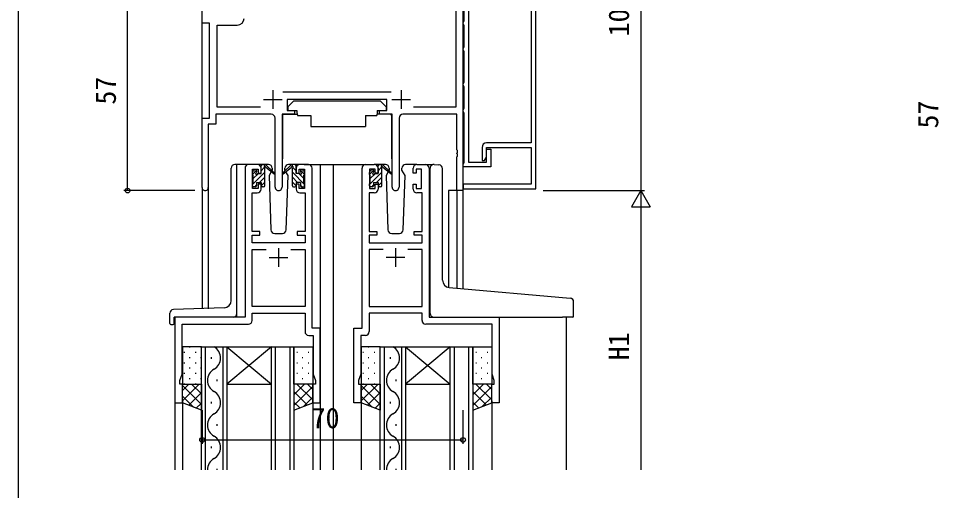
# Model space of a CAD drawing. Units: millimetres, scale not verified. Extents: x -793 to 793, y -564 to 564.
# Drawn here: x -787.8 to -540.8, y 208.6 to 335.5 of the extents above; entities that cross this region are included whole.
import ezdxf
from ezdxf.enums import TextEntityAlignment as Align

# ---------------------------------------------------------------- set-up
doc = ezdxf.new("R2010")
doc.units = ezdxf.units.MM
doc.header["$LTSCALE"] = 4
for name, color, linetype in [('0-2_YKK_11', 7, 'Continuous'), ('0-3_YKK_12', 2, 'Continuous'), ('0-4_YKK_13', 4, 'Continuous'), ('0-6_YKK_D', 6, 'Continuous'), ('0-7_YKK_ZWAK', 7, 'Continuous')]:
    doc.layers.add(name, color=color, linetype=linetype)
doc.styles.add('ＭＳ ゴシック', font='')
doc.styles.get('ＭＳ ゴシック').set_extended_font_data('MS Gothic')

msp = doc.modelspace()

# ---------------------------------------------------------------- linework, layer by layer
at = {"layer": '0-2_YKK_11'}
for p, q in [((-719.483, 316.216), (-719.483, 311.216)), ((-685.083, 316.216), (-685.083, 311.216)), ((-721.983, 313.716), (-716.983, 313.716)), ((-687.775, 315.646), (-716.791, 315.646)), ((-687.583, 313.716), (-682.583, 313.716)), ((-718.933, 290.166), (-718.933, 308.716)), ((-685.633, 308.716), (-685.633, 290.166)), ((-723.683, 296.216), (-725.983, 296.216)), ((-709.983, 296.216), (-712.283, 296.216)), ((-708.983, 252.216), (-708.983, 295.216)), ((-695.583, 252.216), (-695.583, 295.216)), ((-694.583, 296.216), (-692.283, 296.216)), ((-680.883, 296.216), (-678.583, 296.216)), ((-717.983, 273.716), (-717.983, 268.716)), ((-714.697, 273.416), (-710.883, 273.416)), ((-689.87, 273.416), (-693.683, 273.416)), ((-686.583, 273.716), (-686.583, 268.716)), ((-720.483, 271.216), (-715.483, 271.216)), ((-684.083, 271.216), (-689.083, 271.216))]:
    msp.add_line(p, q, dxfattribs=at)
for points in [[(-668.483, 389.216), (-668.483, 289.216), (-670.113, 289.216), (-670.113, 298.257), (-669.993, 298.441), (-669.993, 298.991), (-670.113, 299.174), (-670.113, 299.257), (-669.993, 299.441), (-669.993, 299.991), (-670.113, 300.174), (-670.113, 309.716), (-684.633, 309.716)], [(-648.981, 289.715), (-648.981, 388.715)], [(-650.181, 387.515), (-650.181, 302.015), (-662.181, 302.015)], [(-666.981, 383.015), (-666.981, 296.815), (-662.181, 296.815), (-662.181, 300.315), (-660.981, 300.315), (-660.981, 295.615), (-668.481, 295.615), (-668.481, 296.315), (-668.301, 296.59), (-668.181, 296.774), (-668.181, 310.057), (-668.301, 310.241), (-668.481, 310.515), (-668.481, 310.915), (-668.301, 311.19), (-668.181, 311.374), (-668.181, 317.057), (-668.301, 317.241), (-668.481, 317.515), (-668.481, 317.915), (-668.301, 318.19), (-668.181, 318.374), (-668.181, 326.557), (-668.301, 326.741), (-668.481, 327.015), (-668.481, 327.415), (-668.301, 327.69), (-668.181, 327.874), (-668.181, 333.557), (-668.301, 333.741), (-668.481, 334.015), (-668.481, 334.415), (-668.301, 334.69), (-668.181, 334.874), (-668.181, 340.057)], [(-681.097, 360.686), (-670.413, 360.686), (-670.413, 311.646), (-681.733, 311.646)], [(-738.483, 290.031), (-738.483, 308.716), (-736.483, 308.716), (-736.483, 334.216), (-738.483, 334.216), (-738.483, 345.516)], [(-722.834, 311.646), (-734.483, 311.646), (-734.483, 333.686), (-729.053, 333.686)], [(-687.533, 290.166), (-687.533, 309.716), (-690.883, 309.716), (-690.883, 310.716), (-688.883, 310.716), (-688.883, 313.716), (-715.683, 313.716), (-715.683, 310.716), (-713.683, 310.716), (-713.683, 309.716), (-717.033, 309.716), (-717.033, 290.166)], [(-719.933, 309.716), (-734.853, 309.716), (-734.853, 307.086), (-736.853, 307.086), (-736.853, 290.031)], [(-663.381, 300.815), (-663.381, 297.315), (-662.681, 297.315), (-662.181, 298.182), (-662.181, 300.815), (-650.181, 300.815), (-650.181, 290.915), (-668.481, 290.915), (-668.481, 289.715), (-648.981, 289.715)], [(-726.983, 295.216), (-726.983, 255.216), (-745.783, 255.216), (-745.783, 232.216), (-743.783, 232.216), (-743.783, 237.216), (-744.483, 237.216), (-744.483, 238.216), (-743.883, 239.864), (-743.883, 253.316), (-726.083, 253.316)], [(-722.683, 289.616), (-722.683, 290.916), (-723.483, 290.916), (-723.483, 289.816), (-724.983, 289.816), (-724.983, 295.016), (-723.483, 295.016), (-723.483, 293.916), (-722.683, 293.916), (-722.683, 295.216)], [(-713.283, 295.216), (-713.283, 293.916), (-712.483, 293.916), (-712.483, 295.016), (-710.983, 295.016), (-710.983, 289.816), (-712.483, 289.816), (-712.483, 290.916), (-713.283, 290.916), (-713.283, 289.616)], [(-691.283, 295.216), (-691.283, 293.916), (-692.083, 293.916), (-692.083, 295.016), (-693.583, 295.016), (-693.583, 289.816), (-692.083, 289.816), (-692.083, 290.916), (-691.283, 290.916), (-691.283, 289.616)], [(-681.883, 289.616), (-681.883, 290.916), (-681.083, 290.916), (-681.083, 289.816), (-679.583, 289.816), (-679.583, 295.016), (-681.083, 295.016), (-681.083, 293.916), (-681.883, 293.916), (-681.883, 295.216)], [(-677.583, 295.216), (-677.583, 255.216), (-658.783, 255.216), (-658.783, 232.216), (-660.783, 232.216), (-660.783, 237.216), (-660.083, 237.216), (-660.083, 238.216), (-660.683, 239.864), (-660.683, 253.316), (-678.483, 253.316)], [(-712.283, 288.616), (-710.883, 288.616), (-710.883, 278.216), (-712.983, 278.216), (-712.983, 277.216), (-710.883, 277.216), (-710.883, 275.216), (-725.083, 275.216), (-725.083, 277.216), (-722.983, 277.216), (-722.983, 278.216), (-725.083, 278.216), (-725.083, 288.616), (-723.683, 288.616)], [(-692.283, 288.616), (-693.683, 288.616), (-693.683, 278.216), (-691.583, 278.216), (-691.583, 277.216), (-693.683, 277.216), (-693.683, 275.216), (-679.483, 275.216), (-679.483, 277.216), (-681.583, 277.216), (-681.583, 278.216), (-679.483, 278.216), (-679.483, 288.616), (-680.883, 288.616)], [(-714.697, 273.416), (-710.883, 273.416), (-710.883, 258.116), (-725.083, 258.116), (-725.083, 273.416), (-721.27, 273.416)], [(-689.87, 273.416), (-693.683, 273.416), (-693.683, 258.116), (-679.483, 258.116), (-679.483, 273.416), (-683.297, 273.416)], [(-725.083, 254.316), (-725.083, 256.316), (-710.883, 256.316), (-710.883, 251.316)], [(-679.483, 254.316), (-679.483, 256.316), (-693.683, 256.316), (-693.683, 251.316)], [(-709.883, 250.316), (-708.683, 250.316), (-708.683, 239.864), (-708.083, 238.216), (-708.083, 237.216), (-708.783, 237.216), (-708.783, 232.216), (-706.783, 232.216), (-706.783, 252.216), (-708.983, 252.216)], [(-694.683, 250.316), (-695.883, 250.316), (-695.883, 239.864), (-696.483, 238.216), (-696.483, 237.216), (-695.783, 237.216), (-695.783, 232.216), (-697.783, 232.216), (-697.783, 252.216), (-695.583, 252.216)]]:
    msp.add_lwpolyline(points, dxfattribs=at)
for centre, radius, start, end in [((-729.053, 335.486), 1.8, 270.00001, 359.99999), ((-719.933, 308.716), 1, 0.00001, 89.99999), ((-684.633, 308.716), 1, 90.00001, 179.99999), ((-662.181, 300.815), 1.2, 90.00001, 179.99999), ((-725.983, 295.216), 1, 90.00001, 179.99999), ((-723.683, 295.216), 1, 0.00001, 89.99999), ((-712.283, 295.216), 1, 90.00001, 179.99999), ((-709.983, 295.216), 1, 0.00001, 89.99999), ((-694.583, 295.216), 1, 90.00001, 179.99999), ((-692.283, 295.216), 1, 0.00001, 89.99999), ((-680.883, 295.216), 1, 90.00001, 179.99999), ((-678.583, 295.216), 1, 0.00001, 89.99999), ((-737.668, 290.031), 0.815, 179.99999, 0.00001), ((-723.683, 289.616), 1, 270.00001, 359.99999), ((-717.983, 290.166), 0.95, 179.99999, 0.00001), ((-712.283, 289.616), 1, 180.00001, 269.99999), ((-692.283, 289.616), 1, 270.00001, 359.99999), ((-686.583, 290.166), 0.95, 179.99999, 0.00001), ((-680.883, 289.616), 1, 180.00001, 269.99999), ((-726.083, 254.316), 1, 270.00001, 359.99999), ((-678.483, 254.316), 1, 180.00001, 269.99999), ((-709.883, 251.316), 1, 180.00001, 269.99999), ((-694.683, 251.316), 1, 270.00001, 359.99999)]:
    msp.add_arc(centre, radius, start, end, dxfattribs=at)
at = {"layer": '0-3_YKK_12'}
for p, q in [((-738.483, 308.716), (-738.483, 334.216)), ((-729.183, 255.216), (-729.183, 296.216)), ((-725.983, 296.216), (-729.183, 296.216)), ((-711.133, 296.216), (-703.283, 296.216)), ((-706.783, 296.216), (-706.783, 214.216)), ((-703.783, 296.216), (-694.583, 296.216)), ((-703.283, 296.216), (-703.283, 214.216)), ((-678.583, 296.216), (-676.539, 296.216)), ((-738.483, 290.031), (-738.483, 257.403)), ((-736.853, 290.031), (-736.853, 257.403)), ((-672.383, 289.216), (-672.383, 263.168)), ((-668.483, 289.216), (-672.383, 289.216)), ((-670.113, 289.216), (-670.113, 262.957)), ((-668.483, 289.216), (-668.483, 262.814)), ((-745.783, 255.216), (-745.783, 214.216)), ((-742.683, 255.216), (-745.183, 255.216)), ((-640.783, 255.216), (-640.783, 214.216)), ((-737.683, 247.216), (-737.683, 214.216)), ((-732.883, 214.216), (-732.883, 247.216)), ((-731.883, 247.216), (-719.883, 247.216)), ((-731.883, 247.216), (-719.883, 237.216)), ((-719.883, 247.216), (-731.883, 237.216)), ((-718.883, 247.216), (-718.883, 214.216)), ((-714.883, 214.216), (-714.883, 247.216)), ((-689.683, 247.216), (-689.683, 214.216)), ((-684.883, 214.216), (-684.883, 247.216)), ((-683.883, 247.216), (-671.883, 247.216)), ((-683.883, 247.216), (-671.883, 237.216)), ((-671.883, 247.216), (-683.883, 237.216)), ((-670.883, 247.216), (-670.883, 214.216)), ((-666.883, 214.216), (-666.883, 247.216)), ((-736.043, 244.416), (-736.043, 244.016)), ((-688.043, 244.416), (-688.043, 244.016)), ((-734.523, 238.416), (-734.523, 238.016)), ((-731.883, 237.216), (-719.883, 237.216)), ((-686.523, 238.416), (-686.523, 238.016)), ((-683.883, 237.216), (-671.883, 237.216)), ((-743.783, 232.716), (-743.783, 214.216)), ((-736.043, 232.416), (-736.043, 232.016)), ((-708.783, 232.716), (-708.783, 214.216)), ((-695.783, 232.716), (-695.783, 214.216)), ((-688.043, 232.416), (-688.043, 232.016)), ((-660.783, 232.716), (-660.783, 214.216)), ((-734.523, 226.416), (-734.523, 226.016)), ((-686.523, 226.416), (-686.523, 226.016)), ((-736.043, 220.416), (-736.043, 220.016)), ((-688.043, 220.416), (-688.043, 220.016)), ((-734.523, 214.416), (-734.523, 214.216)), ((-686.523, 214.416), (-686.523, 214.216))]:
    msp.add_line(p, q, dxfattribs=at)
for points in [[(-738.683, 214.216), (-738.683, 247.216), (-731.883, 247.216), (-731.883, 214.216)], [(-719.883, 214.216), (-719.883, 247.216), (-713.883, 247.216), (-713.883, 214.216)], [(-690.683, 214.216), (-690.683, 247.216), (-683.883, 247.216), (-683.883, 214.216)], [(-671.883, 214.216), (-671.883, 247.216), (-665.883, 247.216), (-665.883, 214.216)]]:
    msp.add_lwpolyline(points, dxfattribs=at)
for centre, start, end in [((-736.96, 244.216), 299.20254, 60.79746), ((-688.96, 244.216), 299.20254, 60.79746), ((-733.606, 238.216), 119.20254, 240.79746), ((-685.606, 238.216), 119.20254, 240.79746), ((-736.96, 232.216), 299.20254, 60.79746), ((-688.96, 232.216), 299.20254, 60.79746), ((-733.606, 226.216), 119.20254, 240.79746), ((-685.606, 226.216), 119.20254, 240.79746), ((-736.96, 220.216), 299.20254, 60.79746), ((-688.96, 220.216), 299.20254, 60.79746), ((-733.606, 214.216), 119.20254, 180), ((-685.606, 214.216), 119.20254, 180.00003)]:
    msp.add_arc(centre, 3.437, start, end, dxfattribs=at)
at = {"layer": '0-4_YKK_13'}
for p, q in [((-713.881, 313.316), (-715.481, 311.716)), ((-715.481, 311.716), (-715.481, 310.716)), ((-713.881, 313.316), (-690.681, 313.316)), ((-690.681, 313.316), (-689.081, 311.716)), ((-689.081, 311.716), (-689.081, 310.716)), ((-716.931, 309.416), (-716.931, 297.716)), ((-716.631, 309.716), (-712.992, 309.716)), ((-715.481, 310.716), (-713.081, 310.716)), ((-712.939, 309.416), (-709.281, 309.416)), ((-694.622, 309.416), (-691.622, 309.416)), ((-694.622, 309.416), (-694.622, 306.416)), ((-687.936, 309.715), (-691.574, 309.715)), ((-691.481, 310.716), (-689.081, 310.716)), ((-687.636, 309.415), (-687.637, 297.716)), ((-730.683, 259.723), (-730.683, 295.216)), ((-729.183, 296.216), (-729.683, 296.216)), ((-729.183, 256.216), (-729.183, 296.216)), ((-724.983, 293.577), (-723.888, 294.672)), ((-724.983, 290.883), (-721.683, 294.183)), ((-724.983, 293.516), (-724.983, 294.116)), ((-724.895, 294.328), (-724.395, 294.828)), ((-723.883, 294.616), (-723.883, 294.277)), ((-720.697, 296.216), (-723.683, 296.216)), ((-722.683, 295.877), (-722.344, 296.216)), ((-722.683, 294.53), (-721.832, 295.381)), ((-722.383, 296.216), (-721.593, 296.216)), ((-721.683, 295.716), (-721.683, 296.216)), ((-721.683, 290.516), (-721.683, 295.116)), ((-721.399, 296.145), (-719.217, 294.097)), ((-719.25, 293.753), (-721.39, 295.449)), ((-719.925, 294.288), (-720.526, 293.248)), ((-714.568, 296.145), (-716.75, 294.097)), ((-716.717, 293.753), (-714.577, 295.449)), ((-716.219, 294.596), (-716.288, 294.716)), ((-715.441, 293.248), (-716.041, 294.289)), ((-712.283, 296.216), (-715.27, 296.216)), ((-713.584, 296.216), (-714.374, 296.216)), ((-714.284, 295.716), (-714.284, 296.216)), ((-714.284, 290.516), (-714.284, 295.116)), ((-710.984, 290.883), (-714.284, 294.183)), ((-713.284, 294.53), (-714.136, 295.381)), ((-713.284, 295.877), (-713.623, 296.216)), ((-712.084, 294.616), (-712.084, 294.277)), ((-710.984, 293.577), (-712.079, 294.672)), ((-711.072, 294.328), (-711.572, 294.828)), ((-710.984, 293.516), (-710.984, 294.116)), ((-693.583, 293.577), (-692.488, 294.672)), ((-693.583, 290.883), (-690.283, 294.183)), ((-693.583, 293.516), (-693.583, 294.116)), ((-693.495, 294.328), (-692.995, 294.828)), ((-692.483, 294.616), (-692.483, 294.277)), ((-689.297, 296.216), (-692.283, 296.216)), ((-691.283, 295.877), (-690.944, 296.216)), ((-691.283, 294.53), (-690.432, 295.381)), ((-690.983, 296.216), (-690.193, 296.216)), ((-690.283, 295.716), (-690.283, 296.216)), ((-690.283, 290.516), (-690.283, 295.116)), ((-689.999, 296.145), (-687.817, 294.097)), ((-687.85, 293.753), (-689.99, 295.449)), ((-688.525, 294.288), (-689.126, 293.248)), ((-684.041, 293.248), (-684.888, 294.716)), ((-680.883, 296.216), (-683.87, 296.216)), ((-677.283, 263.584), (-677.283, 295.249)), ((-676.196, 296.245), (-674.983, 296.139)), ((-674.896, 296.131), (-674.983, 296.139)), ((-673.983, 265.128), (-673.983, 295.135)), ((-724.783, 292.43), (-723.397, 293.816)), ((-724.783, 291.216), (-724.783, 293.316)), ((-723.883, 291.416), (-723.883, 290.516)), ((-723.883, 291.416), (-722.683, 291.416)), ((-723.103, 291.416), (-721.683, 292.836)), ((-722.683, 291.416), (-722.683, 290.516)), ((-722.682, 290.49), (-721.683, 291.489)), ((-720.526, 293.248), (-720.017, 278.681)), ((-715.95, 278.681), (-715.441, 293.248)), ((-712.864, 291.416), (-714.284, 292.836)), ((-713.285, 290.49), (-714.284, 291.489)), ((-712.084, 291.416), (-713.284, 291.416)), ((-713.284, 291.416), (-713.284, 290.516)), ((-711.184, 292.43), (-712.57, 293.816)), ((-712.084, 291.416), (-712.084, 290.516)), ((-711.184, 291.216), (-711.184, 293.316)), ((-693.383, 292.43), (-691.997, 293.816)), ((-693.383, 291.216), (-693.383, 293.316)), ((-692.483, 291.416), (-692.483, 290.516)), ((-692.483, 291.416), (-691.283, 291.416)), ((-691.703, 291.416), (-690.283, 292.836)), ((-691.283, 291.416), (-691.283, 290.516)), ((-691.282, 290.49), (-690.283, 291.489)), ((-689.126, 293.248), (-688.617, 278.681)), ((-684.55, 278.681), (-684.041, 293.248)), ((-724.983, 290.516), (-724.983, 291.016)), ((-724.183, 290.216), (-724.683, 290.216)), ((-724.303, 290.216), (-723.883, 290.636)), ((-721.983, 290.216), (-722.383, 290.216)), ((-713.984, 290.216), (-713.584, 290.216)), ((-711.664, 290.216), (-712.084, 290.636)), ((-711.784, 290.216), (-711.284, 290.216)), ((-710.984, 290.516), (-710.984, 291.016)), ((-693.583, 290.516), (-693.583, 291.016)), ((-692.783, 290.216), (-693.283, 290.216)), ((-692.903, 290.216), (-692.483, 290.636)), ((-690.583, 290.216), (-690.983, 290.216)), ((-719.018, 277.716), (-716.949, 277.716)), ((-687.618, 277.716), (-685.549, 277.716)), ((-677.283, 256.216), (-677.283, 263.584)), ((-672.158, 263.136), (-639.696, 260.296)), ((-732.613, 257.724), (-746.218, 257.249)), ((-638.783, 255.516), (-638.783, 259.299)), ((-747.183, 253.516), (-747.183, 256.25)), ((-745.983, 253.516), (-745.983, 255.216)), ((-730.183, 255.216), (-745.983, 255.216)), ((-676.283, 255.216), (-641.783, 255.216)), ((-639.083, 255.216), (-641.783, 255.216)), ((-746.883, 253.216), (-746.283, 253.216)), ((-741.948, 247.211), (-741.748, 247.211)), ((-738.918, 247.211), (-738.718, 247.211)), ((-711.648, 247.211), (-711.448, 247.211)), ((-693.948, 247.211), (-693.748, 247.211)), ((-690.918, 247.211), (-690.718, 247.211)), ((-663.648, 247.211), (-663.448, 247.211)), ((-743.363, 245.796), (-743.163, 245.796)), ((-740.333, 245.796), (-740.133, 245.796)), ((-713.063, 245.796), (-712.863, 245.796)), ((-710.033, 245.796), (-709.833, 245.796)), ((-695.363, 245.796), (-695.163, 245.796)), ((-692.333, 245.796), (-692.133, 245.796)), ((-665.063, 245.796), (-664.863, 245.796)), ((-662.033, 245.796), (-661.833, 245.796)), ((-743.363, 242.966), (-743.163, 242.966)), ((-741.948, 244.381), (-741.748, 244.381)), ((-740.333, 242.966), (-740.133, 242.966)), ((-738.918, 244.381), (-738.718, 244.381)), ((-713.063, 242.966), (-712.863, 242.966)), ((-711.648, 244.381), (-711.448, 244.381)), ((-710.033, 242.966), (-709.833, 242.966)), ((-695.363, 242.966), (-695.163, 242.966)), ((-693.948, 244.381), (-693.748, 244.381)), ((-692.333, 242.966), (-692.133, 242.966)), ((-690.918, 244.381), (-690.718, 244.381)), ((-665.063, 242.966), (-664.863, 242.966)), ((-663.648, 244.381), (-663.448, 244.381)), ((-662.033, 242.966), (-661.833, 242.966)), ((-743.363, 240.136), (-743.163, 240.136)), ((-741.948, 241.551), (-741.748, 241.551)), ((-740.333, 240.136), (-740.133, 240.136)), ((-738.918, 241.551), (-738.718, 241.551)), ((-713.063, 240.136), (-712.863, 240.136)), ((-711.648, 241.551), (-711.448, 241.551)), ((-710.033, 240.136), (-709.833, 240.136)), ((-695.363, 240.136), (-695.163, 240.136)), ((-693.948, 241.551), (-693.748, 241.551)), ((-692.333, 240.136), (-692.133, 240.136)), ((-690.918, 241.551), (-690.718, 241.551)), ((-665.063, 240.136), (-664.863, 240.136)), ((-663.648, 241.551), (-663.448, 241.551)), ((-662.033, 240.136), (-661.833, 240.136)), ((-739.263, 237.216), (-743.783, 232.695)), ((-742.091, 237.216), (-743.783, 235.524)), ((-743.363, 237.306), (-743.163, 237.306)), ((-741.948, 238.721), (-741.748, 238.721)), ((-741.323, 237.216), (-738.683, 234.576)), ((-740.333, 237.306), (-740.133, 237.306)), ((-738.918, 238.721), (-738.718, 238.721)), ((-710.979, 237.216), (-713.883, 234.311)), ((-713.807, 237.216), (-713.883, 237.14)), ((-713.063, 237.306), (-712.863, 237.306)), ((-713.039, 237.216), (-708.783, 232.96)), ((-711.648, 238.721), (-711.448, 238.721)), ((-710.21, 237.216), (-708.783, 235.789)), ((-710.033, 237.306), (-709.833, 237.306)), ((-691.263, 237.216), (-695.783, 232.695)), ((-694.091, 237.216), (-695.783, 235.524)), ((-695.363, 237.306), (-695.163, 237.306)), ((-693.948, 238.721), (-693.748, 238.721)), ((-693.323, 237.216), (-690.683, 234.576)), ((-692.333, 237.306), (-692.133, 237.306)), ((-690.918, 238.721), (-690.718, 238.721)), ((-662.979, 237.216), (-665.883, 234.311)), ((-665.807, 237.216), (-665.883, 237.14)), ((-665.063, 237.306), (-664.863, 237.306)), ((-665.039, 237.216), (-660.783, 232.96)), ((-663.648, 238.721), (-663.448, 238.721)), ((-662.21, 237.216), (-660.783, 235.789)), ((-662.033, 237.306), (-661.833, 237.306)), ((-743.783, 236.847), (-738.683, 231.747)), ((-738.683, 234.967), (-742.096, 231.554)), ((-708.783, 236.583), (-713.883, 231.483)), ((-713.883, 235.232), (-710.28, 231.629)), ((-695.783, 236.847), (-690.683, 231.747)), ((-690.683, 234.967), (-694.096, 231.554)), ((-660.783, 236.583), (-665.883, 231.483)), ((-665.883, 235.232), (-662.28, 231.629)), ((-743.783, 234.019), (-740.816, 231.052)), ((-738.683, 232.139), (-740.065, 230.757)), ((-713.883, 232.403), (-712.312, 230.832)), ((-708.783, 233.754), (-711.315, 231.223)), ((-695.783, 234.019), (-692.816, 231.052)), ((-690.683, 232.139), (-692.065, 230.757)), ((-665.883, 232.403), (-664.312, 230.832)), ((-660.783, 233.754), (-663.315, 231.223))]:
    msp.add_line(p, q, dxfattribs=at)
for points in [[(-713.081, 310.716), (-713.081, 310.216), (-712.939, 309.416)], [(-709.281, 309.416), (-709.281, 306.416), (-694.622, 306.416)], [(-691.481, 310.716), (-691.481, 310.216), (-691.622, 309.416)], [(-723.422, 293.816), (-722.683, 293.816), (-722.683, 295.916)], [(-719.697, 295.251), (-719.678, 294.716), (-719.748, 294.595)], [(-716.219, 294.596), (-716.288, 294.716), (-716.269, 295.251)], [(-712.545, 293.816), (-713.284, 293.816), (-713.284, 295.916)], [(-692.022, 293.816), (-691.283, 293.816), (-691.283, 295.916)], [(-688.297, 295.251), (-688.278, 294.716), (-688.348, 294.595)], [(-684.819, 294.596), (-684.888, 294.716), (-684.869, 295.251)]]:
    msp.add_lwpolyline(points, dxfattribs=at)
for points in [[(-743.783, 237.216), (-738.683, 237.216), (-738.683, 247.216), (-743.783, 247.216)], [(-708.783, 237.216), (-713.883, 237.216), (-713.883, 247.216), (-708.783, 247.216)], [(-695.783, 237.216), (-690.683, 237.216), (-690.683, 247.216), (-695.783, 247.216)], [(-660.783, 237.216), (-665.883, 237.216), (-665.883, 247.216), (-660.783, 247.216)], [(-738.683, 237.216), (-738.683, 230.216), (-743.783, 232.216), (-743.783, 237.216)], [(-713.883, 237.216), (-713.883, 230.216), (-708.783, 232.216), (-708.783, 237.216)], [(-690.683, 237.216), (-690.683, 230.216), (-695.783, 232.216), (-695.783, 237.216)], [(-665.883, 237.216), (-665.883, 230.216), (-660.783, 232.216), (-660.783, 237.216)]]:
    msp.add_lwpolyline(points, close=True, dxfattribs=at)
for centre, radius, start, end in [((-716.631, 309.416), 0.3, 90, 180), ((-687.936, 309.415), 0.3, 359.99647, 89.99647), ((-729.683, 295.216), 1, 90, 180), ((-724.683, 294.116), 0.3, 135, 180), ((-724.183, 294.616), 0.3, 0, 135), ((-723.883, 293.816), 0.25, 123.05573, 326.94427), ((-724.183, 294.277), 0.3, 303.05573, 0), ((-722.383, 295.916), 0.3, 90, 180), ((-721.683, 295.516), 0.2, 20.88332, 233.1301), ((-721.983, 295.116), 0.3, 0, 53.1301), ((-721.593, 295.916), 0.3, 49.89741, 90), ((-721.216, 295.694), 0.3, 200.88332, 234.62002), ((-720.697, 295.216), 1, 2, 90), ((-719.134, 293.916), 0.2, 234.62002, 114.62002), ((-716.833, 293.916), 0.2, 65.37998, 305.37998), ((-715.27, 295.216), 1, 90, 178), ((-714.751, 295.694), 0.3, 305.37998, 339.11668), ((-714.374, 295.916), 0.3, 90, 130.10259), ((-714.284, 295.516), 0.2, 306.8699, 159.11668), ((-713.984, 295.116), 0.3, 126.8699, 180), ((-713.584, 295.916), 0.3, 0, 90), ((-712.084, 293.816), 0.25, 213.05573, 56.94427), ((-711.784, 294.616), 0.3, 45, 180), ((-711.784, 294.277), 0.3, 180, 236.94427), ((-711.284, 294.116), 0.3, 0, 45), ((-693.283, 294.116), 0.3, 135, 180), ((-692.783, 294.616), 0.3, 0, 135), ((-692.483, 293.816), 0.25, 123.05573, 326.94427), ((-692.783, 294.277), 0.3, 303.05573, 0), ((-690.983, 295.916), 0.3, 90, 180), ((-690.283, 295.516), 0.2, 20.88332, 233.1301), ((-690.583, 295.116), 0.3, 0, 53.1301), ((-690.193, 295.916), 0.3, 49.89741, 90), ((-689.816, 295.694), 0.3, 200.88332, 234.62002), ((-689.297, 295.216), 1, 2, 90), ((-687.734, 293.916), 0.2, 234.62002, 114.62002), ((-683.87, 295.216), 1, 90, 178), ((-676.283, 295.249), 1, 85, 180), ((-674.983, 295.135), 1, 0, 85), ((-724.783, 293.516), 0.2, 180, 270), ((-723.422, 293.516), 0.3, 90, 146.94427), ((-712.545, 293.516), 0.3, 33.05573, 90), ((-711.184, 293.516), 0.2, 270, 0), ((-693.383, 293.516), 0.2, 180, 270), ((-692.022, 293.516), 0.3, 90, 146.94427), ((-724.783, 291.016), 0.2, 90, 180), ((-724.683, 290.516), 0.3, 180, 270), ((-724.183, 290.516), 0.3, 270, 0), ((-722.383, 290.516), 0.3, 180, 270), ((-721.983, 290.516), 0.3, 270, 0), ((-713.984, 290.516), 0.3, 180, 270), ((-713.584, 290.516), 0.3, 270, 0), ((-711.784, 290.516), 0.3, 180, 270), ((-711.284, 290.516), 0.3, 270, 0), ((-711.184, 291.016), 0.2, 0, 90), ((-693.383, 291.016), 0.2, 90, 180), ((-693.283, 290.516), 0.3, 180, 270), ((-692.783, 290.516), 0.3, 270, 0), ((-690.983, 290.516), 0.3, 180, 270), ((-690.583, 290.516), 0.3, 270, 0), ((-719.018, 278.716), 1, 182, 270), ((-716.949, 278.716), 1, 270, 358), ((-687.618, 278.716), 1, 182, 270), ((-685.549, 278.716), 1, 270, 358), ((-671.983, 265.128), 2, 180, 265), ((-732.683, 259.723), 2, 272, 0), ((-639.783, 259.299), 1, 0, 85), ((-746.183, 256.25), 1, 92, 180), ((-730.183, 256.216), 1, 270, 0), ((-676.283, 256.216), 1, 180, 224.427), ((-676.283, 256.216), 1, 224.427, 270), ((-639.083, 255.516), 0.3, 270, 0), ((-746.883, 253.516), 0.3, 180, 270), ((-746.283, 253.516), 0.3, 270, 0)]:
    msp.add_arc(centre, radius, start, end, dxfattribs=at)
at = {"layer": '0-6_YKK_D'}
for p, q in [((-620.783, 389.216), (-620.783, 289.216)), ((-758.483, 289.216), (-758.483, 346.216)), ((-740.483, 289.216), (-759.483, 289.216)), ((-646.981, 289.216), (-619.783, 289.216)), ((-638.783, 289.216), (-619.783, 289.216)), ((-620.783, 289.216), (-623.283, 284.886)), ((-620.783, 289.216), (-618.283, 284.886)), ((-620.783, 289.216), (-620.783, 280.555)), ((-623.283, 284.886), (-618.283, 284.886)), ((-620.783, 284.216), (-620.783, 214.216)), ((-738.483, 230.216), (-738.483, 221.216)), ((-668.483, 230.216), (-668.483, 221.216)), ((-738.483, 222.216), (-668.483, 222.216))]:
    msp.add_line(p, q, dxfattribs=at)
for centre in [(-758.483, 289.216), (-738.483, 222.216), (-668.483, 222.216)]:
    msp.add_circle(centre, 0.637, dxfattribs=at)
at = {"layer": '0-7_YKK_ZWAK'}
msp.add_line((-787.8, -491.4), (-787.8, 558.6), dxfattribs=at)

# ---------------------------------------------------------------- texts
at = {"layer": '0-6_YKK_D', "style": 'ＭＳ ゴシック'}
for s, p in [('100', (-622.283, 330.65)), ('57', (-759.983, 312.325)), ('57', (-539.286, 305.902)), ('H1', (-622.283, 243.633))]:
    msp.add_text(s, height=5.499, rotation=90, dxfattribs=at).set_placement(p, align=Align.BOTTOM_LEFT)
msp.add_text('70', height=5.499, dxfattribs=at).set_placement((-709.108, 223.716), align=Align.BOTTOM_LEFT)

doc.saveas('drawing.dxf')
